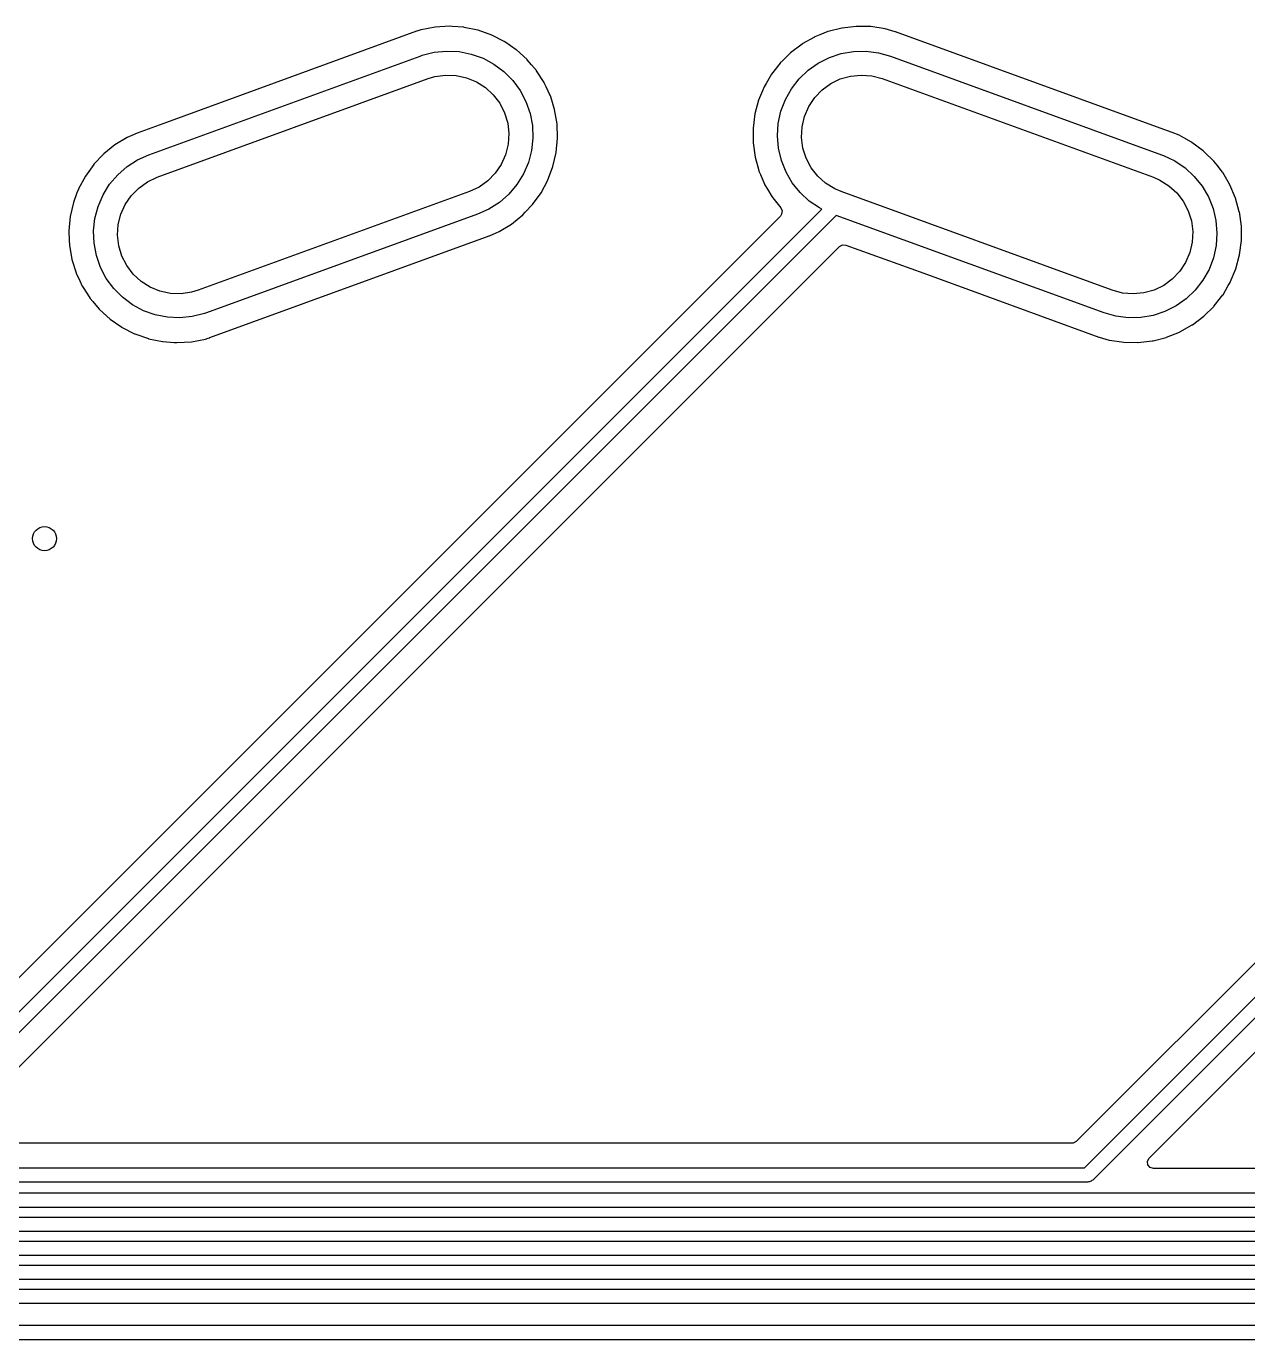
# Model space of a CAD drawing. Extents: x 14 to 417, y -165 to -100.
# Drawn here: x 228.22 to 253.62, y -162.71 to -135.39 of the extents above; entities that cross this region are included whole.
import ezdxf

# ---------------------------------------------------------------- set-up
doc = ezdxf.new("R2010")
doc.units = 0
doc.layers.add('BLACK', color=7, linetype='CONTINUOUS')

msp = doc.modelspace()

# ---------------------------------------------------------------- linework, layer by layer
at = {"layer": 'BLACK', "linetype": 'CONTINUOUS'}
for p, q in [((236.387, -135.483), (236.339, -135.498)), ((236.426, -135.471), (236.387, -135.483)), ((236.429, -135.469), (236.426, -135.471)), ((236.426, -135.471), (236.426, -135.471)), ((236.723, -135.412), (236.429, -135.469)), ((237.023, -135.394), (236.723, -135.412)), ((237.08, -135.399), (237.023, -135.394)), ((237.318, -135.416), (237.08, -135.399)), ((237.322, -135.416), (237.318, -135.416)), ((237.318, -135.416), (237.318, -135.416)), ((237.326, -135.417), (237.322, -135.416)), ((237.612, -135.477), (237.326, -135.417)), ((237.326, -135.417), (237.326, -135.417)), ((237.616, -135.478), (237.612, -135.477)), ((237.612, -135.477), (237.612, -135.477)), ((237.899, -135.577), (237.616, -135.478)), ((245.18, -135.433), (244.898, -135.504)), ((245.184, -135.432), (245.18, -135.433)), ((245.18, -135.433), (245.18, -135.433)), ((245.188, -135.431), (245.184, -135.432)), ((245.478, -135.398), (245.188, -135.431)), ((245.482, -135.397), (245.478, -135.398)), ((245.478, -135.398), (245.478, -135.398)), ((245.487, -135.397), (245.482, -135.397)), ((245.778, -135.402), (245.487, -135.397)), ((245.782, -135.402), (245.778, -135.402)), ((246.079, -135.447), (245.782, -135.402)), ((246.083, -135.448), (246.079, -135.447)), ((246.292, -135.509), (246.083, -135.448)), ((246.083, -135.448), (246.083, -135.448)), ((236.338, -135.498), (231.136, -137.392)), ((236.339, -135.498), (236.338, -135.498)), ((236.338, -135.498), (236.338, -135.498)), ((237.903, -135.579), (237.899, -135.577)), ((238.162, -135.712), (237.903, -135.579)), ((237.903, -135.579), (237.903, -135.579)), ((238.166, -135.714), (238.162, -135.712)), ((238.17, -135.716), (238.166, -135.714)), ((238.41, -135.882), (238.17, -135.716)), ((238.17, -135.716), (238.17, -135.716)), ((244.611, -135.619), (244.357, -135.762)), ((244.615, -135.617), (244.611, -135.619)), ((244.611, -135.619), (244.611, -135.619)), ((244.619, -135.615), (244.615, -135.617)), ((244.72, -135.575), (244.619, -135.615)), ((244.619, -135.615), (244.619, -135.615)), ((244.893, -135.505), (244.72, -135.575)), ((244.897, -135.504), (244.893, -135.505)), ((244.898, -135.504), (244.897, -135.504)), ((246.294, -135.51), (246.292, -135.509)), ((246.296, -135.51), (246.294, -135.51)), ((252.107, -137.625), (246.296, -135.51)), ((246.296, -135.51), (246.296, -135.51)), ((230.77, -138.066), (236.409, -136.013)), ((236.409, -136.013), (236.452, -135.998)), ((236.452, -135.998), (236.703, -135.935)), ((236.703, -135.935), (236.961, -135.909)), ((236.961, -135.909), (237.22, -135.921)), ((237.22, -135.921), (237.475, -135.972)), ((237.475, -135.972), (237.719, -136.059)), ((238.413, -135.884), (238.41, -135.882)), ((238.41, -135.882), (238.41, -135.882)), ((238.635, -136.086), (238.413, -135.884)), ((244.111, -135.947), (243.917, -136.139)), ((244.114, -135.944), (244.111, -135.947)), ((244.111, -135.947), (244.111, -135.947)), ((244.353, -135.764), (244.114, -135.944)), ((244.357, -135.762), (244.353, -135.764)), ((244.923, -136.041), (245.17, -135.96)), ((245.17, -135.96), (245.425, -135.916)), ((245.425, -135.916), (245.685, -135.91)), ((245.685, -135.91), (245.942, -135.943)), ((245.942, -135.943), (246.191, -136.013)), ((246.191, -136.013), (251.83, -138.066)), ((237.719, -136.059), (237.947, -136.182)), ((237.947, -136.182), (238.155, -136.337)), ((238.638, -136.089), (238.635, -136.086)), ((238.729, -136.196), (238.638, -136.089)), ((238.638, -136.089), (238.638, -136.089)), ((238.829, -136.315), (238.729, -136.196)), ((243.898, -136.158), (243.719, -136.388)), ((243.9, -136.155), (243.898, -136.158)), ((243.898, -136.158), (243.898, -136.158)), ((243.917, -136.139), (243.9, -136.155)), ((244.48, -136.308), (244.692, -136.158)), ((244.692, -136.158), (244.923, -136.041)), ((230.941, -138.535), (236.58, -136.483)), ((236.58, -136.483), (236.717, -136.442)), ((236.717, -136.442), (236.937, -136.41)), ((236.937, -136.41), (237.159, -136.417)), ((237.159, -136.417), (237.377, -136.464)), ((237.377, -136.464), (237.582, -136.548)), ((237.582, -136.548), (237.77, -136.668)), ((238.155, -136.337), (238.338, -136.521)), ((238.338, -136.521), (238.491, -136.731)), ((238.831, -136.318), (238.829, -136.315)), ((238.988, -136.564), (238.831, -136.318)), ((238.991, -136.567), (238.988, -136.564)), ((238.988, -136.564), (238.988, -136.564)), ((239.032, -136.655), (238.991, -136.567)), ((243.689, -136.439), (243.605, -136.583)), ((243.716, -136.392), (243.689, -136.439)), ((243.719, -136.388), (243.716, -136.392)), ((244.134, -136.692), (244.292, -136.487)), ((244.292, -136.487), (244.48, -136.308)), ((244.949, -136.586), (245.149, -136.489)), ((245.149, -136.489), (245.363, -136.429)), ((245.363, -136.429), (245.584, -136.408)), ((245.584, -136.408), (245.806, -136.426)), ((245.806, -136.426), (246.02, -136.483)), ((246.02, -136.483), (251.659, -138.535)), ((237.77, -136.668), (237.933, -136.818)), ((237.933, -136.818), (238.067, -136.996)), ((238.491, -136.731), (238.612, -136.96)), ((239.116, -136.836), (239.032, -136.655)), ((239.117, -136.839), (239.116, -136.836)), ((239.116, -136.836), (239.116, -136.836)), ((239.119, -136.843), (239.117, -136.839)), ((239.147, -136.933), (239.119, -136.843)), ((239.119, -136.843), (239.119, -136.843)), ((243.531, -136.734), (243.45, -136.928)), ((243.564, -136.655), (243.531, -136.734)), ((243.565, -136.651), (243.564, -136.655)), ((243.564, -136.655), (243.564, -136.655)), ((243.605, -136.583), (243.565, -136.651)), ((244.007, -136.918), (244.134, -136.692)), ((244.616, -136.878), (244.77, -136.717)), ((244.77, -136.717), (244.949, -136.586)), ((238.067, -136.996), (238.168, -137.194)), ((238.612, -136.96), (238.697, -137.205)), ((239.207, -137.126), (239.147, -136.933)), ((239.258, -137.421), (239.207, -137.126)), ((243.45, -136.928), (243.372, -137.218)), ((243.915, -137.161), (244.007, -136.918)), ((244.405, -137.268), (244.493, -137.063)), ((244.493, -137.063), (244.616, -136.878)), ((231.136, -137.392), (230.525, -137.614)), ((238.168, -137.194), (238.232, -137.407)), ((238.697, -137.205), (238.746, -137.46)), ((243.372, -137.218), (243.334, -137.516)), ((243.86, -137.414), (243.915, -137.161)), ((244.355, -137.484), (244.405, -137.268)), ((230.412, -137.664), (230.32, -137.704)), ((230.523, -137.615), (230.412, -137.664)), ((230.525, -137.614), (230.523, -137.615)), ((230.523, -137.615), (230.523, -137.615)), ((238.232, -137.407), (238.257, -137.627)), ((238.257, -137.627), (238.242, -137.849)), ((238.746, -137.46), (238.756, -137.719)), ((239.27, -137.721), (239.258, -137.421)), ((243.334, -137.516), (243.334, -137.614)), ((243.334, -137.614), (243.335, -137.807)), ((243.843, -137.673), (243.86, -137.414)), ((244.344, -137.706), (244.355, -137.484)), ((252.108, -137.626), (252.107, -137.625)), ((252.107, -137.625), (252.107, -137.625)), ((252.109, -137.626), (252.108, -137.626)), ((252.139, -137.639), (252.109, -137.626)), ((252.109, -137.626), (252.109, -137.626)), ((252.195, -137.662), (252.139, -137.639)), ((252.291, -137.715), (252.195, -137.662)), ((230.064, -137.86), (229.831, -138.049)), ((230.32, -137.704), (230.064, -137.86)), ((238.242, -137.849), (238.189, -138.065)), ((238.756, -137.719), (238.728, -137.977)), ((239.242, -138.02), (239.27, -137.721)), ((243.335, -137.807), (243.335, -137.816)), ((243.335, -137.816), (243.376, -138.113)), ((243.864, -137.932), (243.843, -137.673)), ((243.924, -138.184), (243.864, -137.932)), ((244.372, -137.926), (244.344, -137.706)), ((244.439, -138.138), (244.372, -137.926)), ((252.454, -137.805), (252.291, -137.715)), ((252.457, -137.807), (252.454, -137.805)), ((252.454, -137.805), (252.454, -137.805)), ((252.461, -137.81), (252.457, -137.807)), ((252.695, -137.984), (252.461, -137.81)), ((252.461, -137.81), (252.461, -137.81)), ((229.828, -138.052), (229.628, -138.264)), ((229.831, -138.049), (229.828, -138.052)), ((229.828, -138.052), (229.828, -138.052)), ((230.316, -138.312), (230.534, -138.172)), ((230.534, -138.172), (230.77, -138.066)), ((238.189, -138.065), (238.098, -138.268)), ((238.728, -137.977), (238.662, -138.228)), ((239.174, -138.312), (239.242, -138.02)), ((243.376, -138.113), (243.377, -138.117)), ((243.377, -138.117), (243.377, -138.117)), ((243.377, -138.117), (243.454, -138.397)), ((244.02, -138.425), (243.924, -138.184)), ((244.542, -138.335), (244.439, -138.138)), ((251.83, -138.066), (251.872, -138.082)), ((251.872, -138.082), (252.106, -138.195)), ((252.106, -138.195), (252.32, -138.34)), ((252.698, -137.986), (252.695, -137.984)), ((252.695, -137.984), (252.695, -137.984)), ((252.701, -137.989), (252.698, -137.986)), ((252.728, -138.016), (252.701, -137.989)), ((252.701, -137.989), (252.701, -137.989)), ((252.913, -138.195), (252.728, -138.016)), ((252.916, -138.199), (252.913, -138.195)), ((252.984, -138.285), (252.916, -138.199)), ((252.916, -138.199), (252.916, -138.199)), ((229.625, -138.267), (229.449, -138.511)), ((229.628, -138.264), (229.625, -138.267)), ((229.953, -138.681), (230.121, -138.483)), ((230.121, -138.483), (230.316, -138.312)), ((237.973, -138.451), (237.817, -138.61)), ((238.098, -138.268), (237.973, -138.451)), ((238.559, -138.466), (238.423, -138.687)), ((238.662, -138.228), (238.559, -138.466)), ((239.07, -138.588), (239.167, -138.332)), ((239.167, -138.332), (239.174, -138.312)), ((243.454, -138.397), (243.455, -138.402)), ((243.455, -138.402), (243.457, -138.406)), ((243.457, -138.406), (243.457, -138.406)), ((243.457, -138.406), (243.487, -138.477)), ((243.487, -138.477), (243.573, -138.679)), ((244.151, -138.649), (244.02, -138.425)), ((244.679, -138.51), (244.542, -138.335)), ((252.32, -138.34), (252.511, -138.517)), ((253.099, -138.431), (252.984, -138.285)), ((253.101, -138.435), (253.099, -138.431)), ((253.217, -138.63), (253.101, -138.435)), ((253.101, -138.435), (253.101, -138.435)), ((229.449, -138.511), (229.308, -138.775)), ((229.817, -138.902), (229.953, -138.681)), ((230.403, -138.917), (230.559, -138.758)), ((230.559, -138.758), (230.74, -138.63)), ((230.74, -138.63), (230.941, -138.535)), ((237.636, -138.738), (237.435, -138.833)), ((237.817, -138.61), (237.636, -138.738)), ((238.423, -138.687), (238.255, -138.885)), ((238.927, -138.857), (239.068, -138.593)), ((239.068, -138.593), (239.07, -138.588)), ((243.573, -138.679), (243.575, -138.682)), ((243.575, -138.682), (243.575, -138.682)), ((243.575, -138.682), (243.632, -138.779)), ((244.313, -138.851), (244.151, -138.649)), ((244.844, -138.659), (244.679, -138.51)), ((245.033, -138.776), (244.844, -138.659)), ((251.659, -138.535), (251.791, -138.592)), ((251.791, -138.592), (251.98, -138.709)), ((251.98, -138.709), (252.145, -138.858)), ((252.511, -138.517), (252.673, -138.719)), ((252.673, -138.719), (252.804, -138.943)), ((253.251, -138.689), (253.217, -138.63)), ((253.369, -138.966), (253.251, -138.689)), ((229.275, -138.861), (229.202, -139.056)), ((229.306, -138.779), (229.275, -138.861)), ((229.308, -138.775), (229.306, -138.779)), ((229.306, -138.779), (229.306, -138.779)), ((229.714, -139.14), (229.817, -138.902)), ((230.278, -139.1), (230.403, -138.917)), ((237.435, -138.833), (231.796, -140.885)), ((238.255, -138.885), (238.06, -139.056)), ((238.751, -139.101), (238.927, -138.857)), ((243.632, -138.779), (243.725, -138.937)), ((243.725, -138.937), (243.771, -138.995)), ((243.771, -138.995), (243.911, -139.173)), ((244.504, -139.028), (244.313, -138.851)), ((244.718, -139.173), (244.504, -139.028)), ((245.165, -138.833), (245.033, -138.776)), ((250.804, -140.885), (245.165, -138.833)), ((252.145, -138.858), (252.282, -139.033)), ((252.282, -139.033), (252.385, -139.23)), ((252.804, -138.943), (252.9, -139.184)), ((253.37, -138.97), (253.369, -138.966)), ((253.447, -139.251), (253.37, -138.97)), ((253.37, -138.97), (253.37, -138.97)), ((225.329, -158.634), (244.766, -139.197)), ((229.202, -139.056), (229.134, -139.348)), ((229.648, -139.391), (229.714, -139.14)), ((230.134, -139.519), (230.187, -139.303)), ((230.187, -139.303), (230.278, -139.1)), ((237.606, -139.302), (231.967, -141.355)), ((237.842, -139.196), (237.606, -139.302)), ((238.06, -139.056), (237.842, -139.196)), ((238.545, -139.319), (238.598, -139.263)), ((238.598, -139.263), (238.748, -139.104)), ((238.748, -139.104), (238.751, -139.101)), ((238.748, -139.104), (238.748, -139.104)), ((243.929, -139.302), (243.902, -139.341)), ((243.911, -139.173), (243.91, -139.173)), ((243.91, -139.173), (243.938, -139.232)), ((243.938, -139.232), (243.929, -139.302)), ((244.766, -139.197), (244.718, -139.173)), ((250.229, -159.133), (270.166, -139.197)), ((252.385, -139.23), (252.452, -139.442)), ((252.9, -139.184), (252.96, -139.436)), ((253.448, -139.255), (253.447, -139.251)), ((253.447, -139.251), (253.447, -139.251)), ((253.489, -139.552), (253.448, -139.255)), ((243.902, -139.341), (225.155, -158.088)), ((245.061, -139.327), (225.497, -158.89)), ((229.134, -139.348), (229.106, -139.647)), ((229.62, -139.649), (229.648, -139.391)), ((230.119, -139.741), (230.134, -139.519)), ((238.056, -139.664), (238.312, -139.508)), ((238.312, -139.508), (238.545, -139.319)), ((250.633, -141.355), (245.061, -139.327)), ((269.302, -139.341), (250.056, -158.588)), ((270.461, -139.327), (250.398, -159.389)), ((252.452, -139.442), (252.48, -139.662)), ((252.96, -139.436), (252.981, -139.695)), ((253.489, -139.556), (253.489, -139.552)), ((253.489, -139.647), (253.489, -139.556)), ((253.489, -139.556), (253.489, -139.556)), ((229.106, -139.647), (229.114, -139.848)), ((229.114, -139.848), (229.117, -139.938)), ((229.63, -139.908), (229.62, -139.649)), ((230.144, -139.961), (230.119, -139.741)), ((232.038, -141.87), (237.849, -139.755)), ((237.849, -139.755), (237.851, -139.754)), ((237.849, -139.755), (237.849, -139.755)), ((237.851, -139.754), (237.853, -139.753)), ((237.853, -139.753), (237.993, -139.691)), ((237.853, -139.753), (237.853, -139.753)), ((237.993, -139.691), (238.056, -139.664)), ((252.48, -139.662), (252.469, -139.884)), ((252.981, -139.695), (252.964, -139.954)), ((253.452, -140.15), (253.49, -139.852)), ((253.489, -139.651), (253.489, -139.647)), ((253.49, -139.852), (253.489, -139.651)), ((226.696, -158.41), (245.134, -139.972)), ((229.117, -139.938), (229.118, -139.947)), ((229.118, -139.947), (229.169, -140.242)), ((229.679, -140.163), (229.63, -139.908)), ((230.208, -140.174), (230.144, -139.961)), ((245.134, -139.972), (245.197, -139.938)), ((245.197, -139.938), (245.267, -139.943)), ((245.267, -139.943), (246.887, -140.532)), ((251.571, -158.935), (270.534, -139.972)), ((252.419, -140.1), (252.331, -140.305)), ((252.469, -139.884), (252.419, -140.1)), ((252.964, -139.954), (252.909, -140.207)), ((229.169, -140.242), (229.17, -140.246)), ((229.17, -140.246), (229.17, -140.246)), ((229.17, -140.246), (229.257, -140.525)), ((229.764, -140.408), (229.679, -140.163)), ((230.309, -140.372), (230.208, -140.174)), ((230.443, -140.55), (230.309, -140.372)), ((252.331, -140.305), (252.208, -140.49)), ((252.909, -140.207), (252.817, -140.45)), ((253.374, -140.44), (253.452, -140.15)), ((229.257, -140.525), (229.259, -140.529)), ((229.259, -140.529), (229.26, -140.532)), ((229.26, -140.532), (229.26, -140.532)), ((229.26, -140.532), (229.331, -140.685)), ((229.885, -140.637), (229.764, -140.408)), ((230.038, -140.847), (229.885, -140.637)), ((230.606, -140.7), (230.443, -140.55)), ((246.887, -140.532), (250.528, -141.858)), ((252.054, -140.651), (251.875, -140.782)), ((252.208, -140.49), (252.054, -140.651)), ((252.69, -140.676), (252.532, -140.881)), ((252.817, -140.45), (252.69, -140.676)), ((253.259, -140.717), (253.374, -140.44)), ((229.331, -140.685), (229.385, -140.801)), ((229.385, -140.801), (229.388, -140.804)), ((229.388, -140.804), (229.388, -140.804)), ((229.388, -140.804), (229.492, -140.967)), ((230.221, -141.031), (230.038, -140.847)), ((230.794, -140.82), (230.606, -140.7)), ((230.999, -140.904), (230.794, -140.82)), ((231.217, -140.951), (230.999, -140.904)), ((231.659, -140.926), (231.439, -140.958)), ((231.796, -140.885), (231.659, -140.926)), ((251.018, -140.942), (250.804, -140.885)), ((251.24, -140.96), (251.018, -140.942)), ((251.461, -140.939), (251.24, -140.96)), ((251.675, -140.879), (251.461, -140.939)), ((251.875, -140.782), (251.675, -140.879)), ((252.532, -140.881), (252.344, -141.06)), ((253.108, -140.976), (253.217, -140.788)), ((253.217, -140.788), (253.256, -140.72)), ((253.256, -140.72), (253.259, -140.717)), ((253.256, -140.72), (253.256, -140.72)), ((229.492, -140.967), (229.547, -141.053)), ((229.547, -141.053), (229.601, -141.117)), ((229.601, -141.117), (229.738, -141.279)), ((230.429, -141.186), (230.221, -141.031)), ((230.657, -141.309), (230.429, -141.186)), ((231.439, -140.958), (231.217, -140.951)), ((252.132, -141.21), (251.901, -141.327)), ((252.344, -141.06), (252.132, -141.21)), ((252.71, -141.424), (252.924, -141.213)), ((252.924, -141.213), (252.927, -141.209)), ((252.927, -141.209), (253.105, -140.979)), ((253.105, -140.979), (253.108, -140.976)), ((253.105, -140.979), (253.105, -140.979)), ((229.738, -141.279), (229.738, -141.279)), ((229.738, -141.279), (229.741, -141.282)), ((229.741, -141.282), (229.963, -141.484)), ((229.963, -141.484), (229.966, -141.486)), ((229.966, -141.486), (229.966, -141.486)), ((229.966, -141.486), (230.206, -141.652)), ((230.901, -141.396), (230.657, -141.309)), ((231.156, -141.447), (230.901, -141.396)), ((231.415, -141.459), (231.156, -141.447)), ((231.673, -141.433), (231.415, -141.459)), ((231.924, -141.37), (231.673, -141.433)), ((231.967, -141.355), (231.924, -141.37)), ((250.882, -141.425), (250.633, -141.355)), ((251.139, -141.458), (250.882, -141.425)), ((251.399, -141.452), (251.139, -141.458)), ((251.654, -141.408), (251.399, -141.452)), ((251.901, -141.327), (251.654, -141.408)), ((252.471, -141.604), (252.71, -141.424)), ((230.206, -141.652), (230.206, -141.652)), ((230.206, -141.652), (230.21, -141.654)), ((230.21, -141.654), (230.214, -141.656)), ((230.214, -141.656), (230.473, -141.789)), ((252.116, -141.789), (252.205, -141.753)), ((252.205, -141.753), (252.209, -141.751)), ((252.205, -141.753), (252.205, -141.753)), ((252.209, -141.751), (252.213, -141.749)), ((252.213, -141.749), (252.467, -141.606)), ((252.213, -141.749), (252.213, -141.749)), ((252.467, -141.606), (252.471, -141.604)), ((252.467, -141.606), (252.467, -141.606)), ((230.473, -141.789), (230.473, -141.789)), ((230.473, -141.789), (230.477, -141.791)), ((230.477, -141.791), (230.76, -141.89)), ((230.76, -141.89), (230.764, -141.891)), ((230.764, -141.891), (230.764, -141.891)), ((230.764, -141.891), (231.05, -141.951)), ((231.05, -141.951), (231.05, -141.951)), ((231.05, -141.951), (231.054, -141.952)), ((231.054, -141.952), (231.058, -141.952)), ((231.058, -141.952), (231.058, -141.952)), ((231.058, -141.952), (231.296, -141.969)), ((231.296, -141.969), (231.353, -141.974)), ((231.353, -141.974), (231.653, -141.956)), ((231.653, -141.956), (231.947, -141.899)), ((231.947, -141.899), (232.001, -141.882)), ((232.001, -141.882), (232.035, -141.871)), ((232.035, -141.871), (232.037, -141.87)), ((232.035, -141.871), (232.035, -141.871)), ((232.037, -141.87), (232.038, -141.87)), ((232.038, -141.87), (232.038, -141.87)), ((250.528, -141.858), (250.528, -141.858)), ((250.528, -141.858), (250.53, -141.858)), ((250.53, -141.858), (250.532, -141.859)), ((250.532, -141.859), (250.532, -141.859)), ((250.532, -141.859), (250.741, -141.92)), ((250.741, -141.92), (250.741, -141.92)), ((250.741, -141.92), (250.745, -141.921)), ((250.745, -141.921), (251.042, -141.966)), ((251.042, -141.966), (251.046, -141.966)), ((251.046, -141.966), (251.337, -141.971)), ((251.337, -141.971), (251.342, -141.971)), ((251.342, -141.971), (251.346, -141.97)), ((251.346, -141.97), (251.636, -141.937)), ((251.346, -141.97), (251.346, -141.97)), ((251.636, -141.937), (251.64, -141.936)), ((251.64, -141.936), (251.654, -141.933)), ((251.654, -141.933), (251.926, -141.864)), ((251.926, -141.864), (251.931, -141.863)), ((251.926, -141.864), (251.926, -141.864)), ((251.931, -141.863), (252.116, -141.789)), ((249.967, -158.625), (226.786, -158.625)), ((249.993, -158.622), (249.967, -158.625)), ((250.056, -158.588), (249.993, -158.622)), ((251.536, -159.006), (251.565, -158.941)), ((251.565, -158.941), (251.571, -158.935)), ((175.221, -159.133), (250.229, -159.133)), ((251.546, -159.076), (251.536, -159.006)), ((251.592, -159.13), (251.546, -159.076)), ((251.66, -159.15), (251.592, -159.13)), ((274.842, -159.15), (251.66, -159.15)), ((250.292, -159.433), (175.158, -159.433)), ((250.311, -159.428), (250.292, -159.433)), ((250.33, -159.428), (250.311, -159.428)), ((250.348, -159.418), (250.33, -159.428)), ((250.367, -159.413), (250.348, -159.418)), ((250.381, -159.399), (250.367, -159.413)), ((250.398, -159.389), (250.381, -159.399)), ((174.476, -159.658), (275.104, -159.658)), ((275.167, -159.958), (174.413, -159.958)), ((173.756, -160.158), (300.005, -160.158)), ((300.067, -160.458), (173.694, -160.458)), ((172.909, -160.657), (324.905, -160.657)), ((172.139, -161.157), (349.806, -161.157)), ((324.968, -160.957), (172.847, -160.957)), ((171.317, -161.656), (374.706, -161.656)), ((349.868, -161.457), (172.077, -161.457)), ((374.769, -161.956), (171.255, -161.956)), ((163.136, -162.41), (379.73, -162.41)), ((379.668, -162.71), (163.136, -162.71))]:
    msp.add_line(p, q, dxfattribs=at)
at = {"layer": 'BLACK'}
msp.add_circle((228.6, -146.05), 0.25, dxfattribs=at)

doc.saveas('drawing.dxf')
